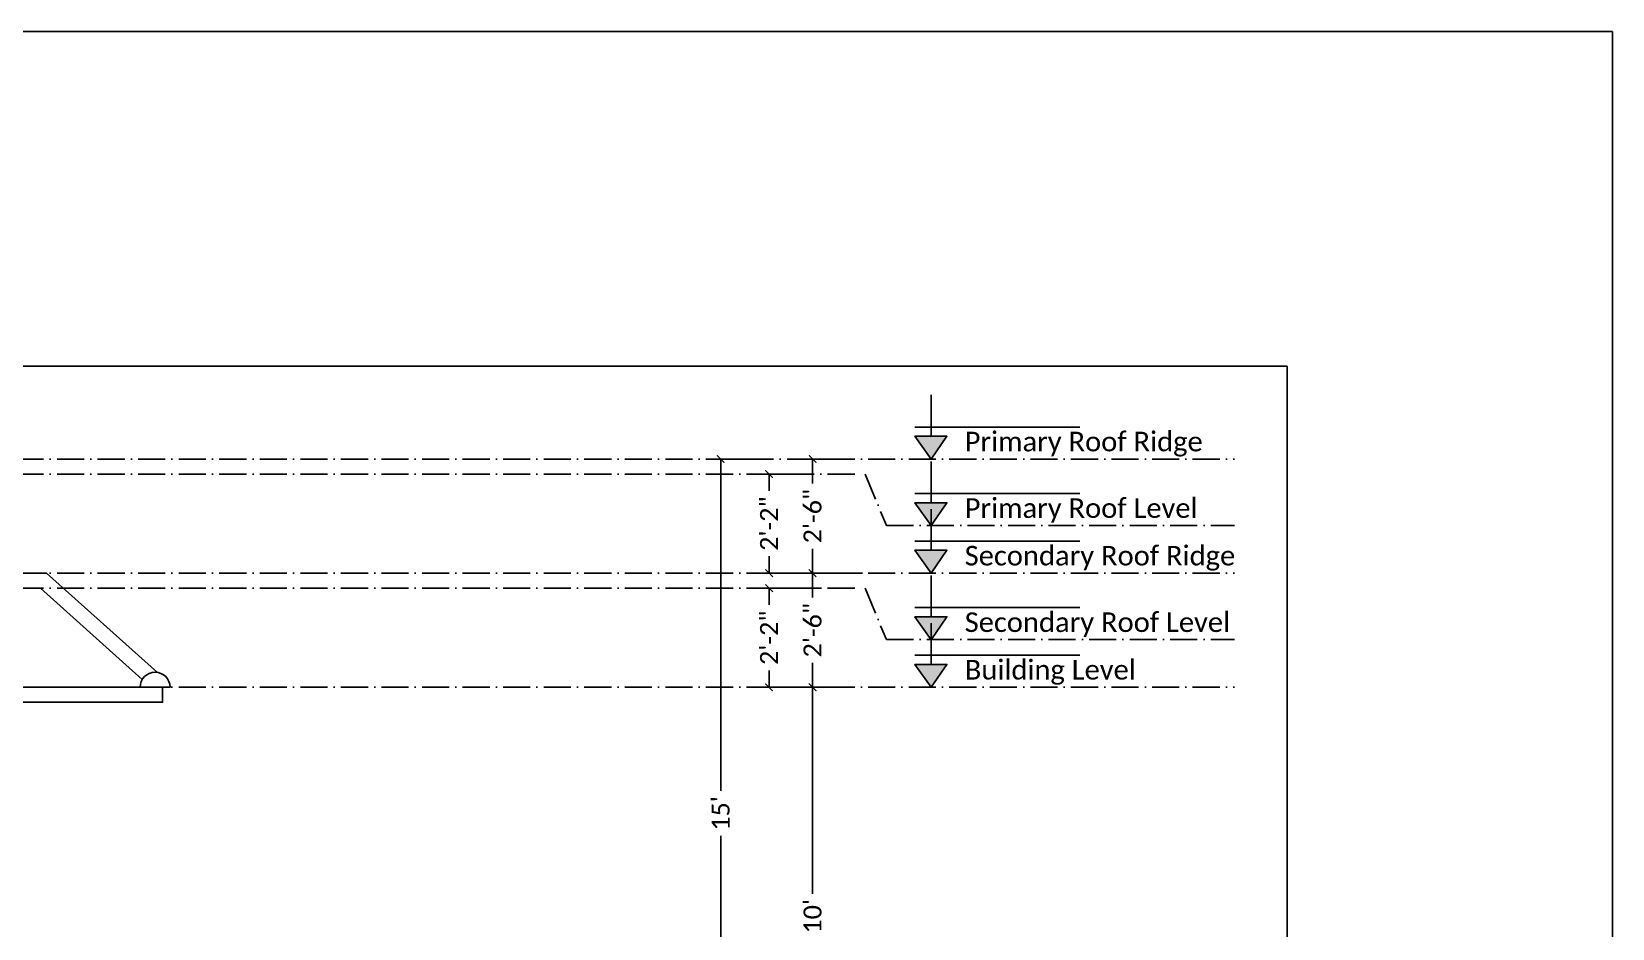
# Model space of a CAD drawing. Header units: millimetres. Extents: x -4167 to 87328, y -21481 to 19784.
# Drawn here: x 76800 to 87328, y -15508 to -9535 of the extents above; entities that cross this region are included whole.
import ezdxf
from ezdxf.xclip import XClip

# ---------------------------------------------------------------- set-up
doc = ezdxf.new("R2010")
doc.units = ezdxf.units.MM
doc.header["$LTSCALE"] = 150
doc.header["$XCLIPFRAME"] = 2
doc.linetypes.add('ACAD_ISO10W100', pattern=[18, 12, -3, 0, -3])
doc.layers.add('ad-Dimension', color=5, linetype='Continuous', true_color=0x0000ff)
for name, color, linetype in [('ad-Elevation 10', 8, 'Continuous'), ('ad-Grid', 8, 'ACAD_ISO10W100'), ('ad-Level', 4, 'Continuous'), ('ad-Level text', 4, 'Continuous')]:
    doc.layers.add(name, color=color, linetype=linetype)
doc.styles.get("Standard").update_dxf_attribs({"font": 'calibril.ttf'})
doc.dimstyles.new('Copy of A-100-DIM-INT (MM-FT)', dxfattribs={"dimscale": 50, "dimtxt": 2.4, "dimasz": 1, "dimexe": 0, "dimexo": 0, "dimgap": 1, "dimtad": 0, "dimdec": 0, "dimlfac": 0.03937, "dimdsep": 46, "dimlunit": 3, "dimtxsty": 'Standard', "dimblk": 'ARCHTICK', "dimcen": 0.025, "dimclrd": 256, "dimclre": 256, "dimclrt": 256, "dimazin": 2, "dimtfac": 1, "dimtdec": 0, "dimtix": 1, "dimtmove": 2, "dimatfit": 3, "dimldrblk": 'ARCHTICK', "dimfxl": 1, "dimtolj": 1, "dimtzin": 0, "dimarcsym": 0})

# ---------------------------------------------------------------- blocks, each defined once
blk = doc.blocks.new('zw$C9B3')
at = {"layer": 'ad-Elevation 10'}
blk.add_lwpolyline([(10150, 52), (9473, 660), (5553, 660), (5291, 760), (9511, 760), (10251, 99)], dxfattribs=at)
blk.add_lwpolyline([(10285, 0), (7005, 0), (7005, -100), (10285, -100)], close=True, dxfattribs=at)
blk.add_lwpolyline([(10135, 0), (10335, 0, 1)], format="xyb", close=True, dxfattribs=at)
blk = doc.blocks.new('ELE-1')
at = {"layer": 'ad-Level'}
blk.add_hatch(color=252, dxfattribs=at).paths.add_polyline_path([(175, 125), (88.5, 125), (0, 125), (88.5, 0)])
at = {"layer": 'ad-Level', "color": 2}
blk.add_line((0, 175), (900, 175), dxfattribs=at)
blk.add_lwpolyline([(88.5, 125), (175, 125), (88.5, 0), (0, 125), (88.5, 125), (88.5, 350)], dxfattribs=at)
blk = doc.blocks.new('EW')
at = {"layer": 'ad-Level', "xscale": 1.792223955136464, "yscale": 1.792223955136464, "zscale": 1.792223955136464}
blk.add_blockref('ELE-1', (-1613, -314), dxfattribs=at)
at = {"layer": 'ad-Level text'}
blk.add_attdef('FLOOR', (-1126, -238), '', height=150, dxfattribs=at)
blk = doc.blocks.new('_ArchTick')
at = {"color": 0, "linetype": 'ByBlock', "const_width": 0.15}
blk.add_lwpolyline([(-0.5, -0.5), (0.5, 0.5)], dxfattribs=at)
blk = doc.blocks.new('*D19')
at = {"layer": 'ad-Dimension', "lineweight": -2, "transparency": 16777216}
for p, q in [((-2540, 3050), (-2811, 3050)), ((-2811, 3050), (-2811, 1675)), ((-2811, 0), (-2811, 1375)), ((-2540, 0), (-2811, 0))]:
    blk.add_line(p, q, dxfattribs=at)
at = {"layer": 'Defpoints', "color": 0, "transparency": 16777216}
for p in [(-2540, 3050), (-2811, 0), (-2540, 0)]:
    blk.add_point(p, dxfattribs=at)
at = {"layer": 'ad-Dimension', "lineweight": -2, "transparency": 16777216, "xscale": 50, "yscale": 50, "zscale": 50}
for p, rotation in [((-2811, 3050), 90), ((-2811, 0), 270)]:
    blk.add_blockref('_ArchTick', p, dxfattribs=dict(at, rotation=rotation))
at = {"layer": 'ad-Dimension', "transparency": 16777216, "insert": (-2811, 1525), "char_height": 120, "attachment_point": 5, "rotation": 90}
blk.add_mtext("\\A1;10'", dxfattribs=at)
blk = doc.blocks.new('*D20')
at = {"layer": 'ad-Dimension', "lineweight": -2, "transparency": 16777216}
for p, q in [((-3220, 4570), (-3423, 4570)), ((-3423, 4570), (-3423, 2360)), ((-3423, 0), (-3423, 2060)), ((-3220, 0), (-3423, 0))]:
    blk.add_line(p, q, dxfattribs=at)
at = {"layer": 'Defpoints', "color": 0, "transparency": 16777216}
for p in [(-3220, 4570), (-3423, 0), (-3220, 0)]:
    blk.add_point(p, dxfattribs=at)
at = {"layer": 'ad-Dimension', "lineweight": -2, "transparency": 16777216, "xscale": 50, "yscale": 50, "zscale": 50}
for p, rotation in [((-3423, 4570), 90), ((-3423, 0), 270)]:
    blk.add_blockref('_ArchTick', p, dxfattribs=dict(at, rotation=rotation))
at = {"layer": 'ad-Dimension', "transparency": 16777216, "insert": (-3423, 2210), "char_height": 120, "attachment_point": 5, "rotation": 90}
blk.add_mtext("\\A1;15'", dxfattribs=at)
blk = doc.blocks.new('*D22')
at = {"layer": 'ad-Dimension', "lineweight": -2, "transparency": 16777216}
for p, q in [((-2478, 3810), (-2811, 3810)), ((-2811, 3810), (-2811, 3648)), ((-2811, 3050), (-2811, 3212)), ((-2540, 3050), (-2811, 3050))]:
    blk.add_line(p, q, dxfattribs=at)
at = {"layer": 'Defpoints', "color": 0, "transparency": 16777216}
for p in [(-2811, 3810), (-2478, 3810), (-2540, 3050)]:
    blk.add_point(p, dxfattribs=at)
at = {"layer": 'ad-Dimension', "lineweight": -2, "transparency": 16777216, "xscale": 50, "yscale": 50, "zscale": 50}
for p, rotation in [((-2811, 3810), 90), ((-2811, 3050), 270)]:
    blk.add_blockref('_ArchTick', p, dxfattribs=dict(at, rotation=rotation))
at = {"layer": 'ad-Dimension', "transparency": 16777216, "insert": (-2811, 3430), "char_height": 120, "attachment_point": 5, "rotation": 90}
blk.add_mtext('\\A1;2\'-6"', dxfattribs=at)
blk = doc.blocks.new('*D23')
at = {"layer": 'ad-Dimension', "lineweight": -2, "transparency": 16777216}
for p, q in [((-2540, 4570), (-2811, 4570)), ((-2811, 4570), (-2811, 4408)), ((-2811, 3810), (-2811, 3972)), ((-2478, 3810), (-2811, 3810))]:
    blk.add_line(p, q, dxfattribs=at)
at = {"layer": 'Defpoints', "color": 0, "transparency": 16777216}
for p in [(-2811, 4570), (-2540, 4570), (-2478, 3810)]:
    blk.add_point(p, dxfattribs=at)
at = {"layer": 'ad-Dimension', "lineweight": -2, "transparency": 16777216, "xscale": 50, "yscale": 50, "zscale": 50}
for p, rotation in [((-2811, 4570), 90), ((-2811, 3810), 270)]:
    blk.add_blockref('_ArchTick', p, dxfattribs=dict(at, rotation=rotation))
at = {"layer": 'ad-Dimension', "transparency": 16777216, "insert": (-2811, 4190), "char_height": 120, "attachment_point": 5, "rotation": 90}
blk.add_mtext('\\A1;2\'-6"', dxfattribs=at)
blk = doc.blocks.new('*D24')
at = {"layer": 'ad-Dimension', "lineweight": -2, "transparency": 16777216}
for p, q in [((-2751, 3710), (-3101, 3710)), ((-3101, 3710), (-3101, 3598)), ((-3101, 3050), (-3101, 3162)), ((-2811, 3050), (-3101, 3050))]:
    blk.add_line(p, q, dxfattribs=at)
at = {"layer": 'Defpoints', "color": 0, "transparency": 16777216}
for p in [(-2751, 3710), (-3101, 3050), (-2811, 3050)]:
    blk.add_point(p, dxfattribs=at)
at = {"layer": 'ad-Dimension', "lineweight": -2, "transparency": 16777216, "xscale": 50, "yscale": 50, "zscale": 50}
for p, rotation in [((-3101, 3710), 90), ((-3101, 3050), 270)]:
    blk.add_blockref('_ArchTick', p, dxfattribs=dict(at, rotation=rotation))
at = {"layer": 'ad-Dimension', "transparency": 16777216, "insert": (-3101, 3380), "char_height": 120, "attachment_point": 5, "rotation": 90}
blk.add_mtext('\\A1;2\'-2"', dxfattribs=at)
blk = doc.blocks.new('*D25')
at = {"layer": 'ad-Dimension', "lineweight": -2, "transparency": 16777216}
for p, q in [((-2811, 4470), (-3101, 4470)), ((-3101, 4470), (-3101, 4358)), ((-3101, 3810), (-3101, 3922)), ((-2811, 3810), (-3101, 3810))]:
    blk.add_line(p, q, dxfattribs=at)
at = {"layer": 'Defpoints', "color": 0, "transparency": 16777216}
for p in [(-2811, 4470), (-3101, 3810), (-2811, 3810)]:
    blk.add_point(p, dxfattribs=at)
at = {"layer": 'ad-Dimension', "lineweight": -2, "transparency": 16777216, "xscale": 50, "yscale": 50, "zscale": 50}
for p, rotation in [((-3101, 4470), 90), ((-3101, 3810), 270)]:
    blk.add_blockref('_ArchTick', p, dxfattribs=dict(at, rotation=rotation))
at = {"layer": 'ad-Dimension', "transparency": 16777216, "insert": (-3101, 4140), "char_height": 120, "attachment_point": 5, "rotation": 90}
blk.add_mtext('\\A1;2\'-2"', dxfattribs=at)
blk = doc.blocks.new('zw$38DE')
at = {"layer": 'ad-Grid', "ltscale": 0.1}
for points in [[(-27431.1, 4570), (0, 4570)], [(-27431.1, 4470), (-2459.8, 4470), (-2319.6, 4127), (0, 4127)], [(-27431.1, 3810), (0, 3810)], [(-27431.1, 3710), (-2459.8, 3710), (-2319.6, 3367), (0, 3367)], [(-27431.1, 3050), (0, 3050)]]:
    blk.add_lwpolyline(points, dxfattribs=at)
at = {"lineweight": 25}
ref = blk.add_blockref('EW', (-1031.8, 4783.4), dxfattribs=dict(at, xscale=0.6803507037772645, yscale=0.6803507037772645, zscale=0.6803507037772645))
ref.add_attrib('FLOOR', 'Primary Roof Ridge', (-1797.9, 4621.2), dxfattribs={"layer": 'ad-Level text', "height": 130.472, "rotation": 720})
ref = blk.add_blockref('EW', (-1031.8, 4340.4), dxfattribs=dict(at, xscale=0.6803507037772645, yscale=0.6803507037772645, zscale=0.6803507037772645))
ref.add_attrib('FLOOR', 'Primary Roof Level', (-1797.9, 4178.1), dxfattribs={"layer": 'ad-Level text', "height": 130.472, "rotation": 720})
ref = blk.add_blockref('EW', (-1031.8, 4023.4), dxfattribs=dict(at, xscale=0.6803507037772645, yscale=0.6803507037772645, zscale=0.6803507037772645))
ref.add_attrib('FLOOR', 'Secondary Roof Ridge', (-1797.9, 3861.2), dxfattribs={"layer": 'ad-Level text', "height": 130.472, "rotation": 720})
ref = blk.add_blockref('EW', (-1031.8, 3580.4), dxfattribs=dict(at, xscale=0.6803507037772645, yscale=0.6803507037772645, zscale=0.6803507037772645))
ref.add_attrib('FLOOR', 'Secondary Roof Level', (-1797.9, 3418.1), dxfattribs={"layer": 'ad-Level text', "height": 130.472, "rotation": 720})
ref = blk.add_blockref('EW', (-1031.8, 3263.4), dxfattribs=dict(at, xscale=0.6803507037772645, yscale=0.6803507037772645, zscale=0.6803507037772645))
ref.add_attrib('FLOOR', 'Building Level', (-1797.9, 3101.2), dxfattribs={"layer": 'ad-Level text', "height": 130.472, "rotation": 720})
at = {"layer": 'ad-Dimension'}
dim = blk.add_linear_dim(base=(-3423, 0), p1=(-3219.8, 4570), p2=(-3219.8, 0), angle=90, dimstyle='Copy of A-100-DIM-INT (MM-FT)', override={"dimblk": 'ArchTick'}, dxfattribs=at)
dim.commit()
dim.dimension.update_dxf_attribs({"geometry": '*D20', "text_midpoint": (-3423, 2210), "dimtype": 128})
for base, p1, p2, picture, middle in [((-2811.4, 4570), (-2478.4, 3810), (-2539.9, 4570), '*D23', (-2811.4, 4190)), ((-3101.5, 3810), (-2811.4, 4470), (-2811.4, 3810), '*D25', (-3101.5, 4140)), ((-2811.4, 3810), (-2539.9, 3050), (-2478.4, 3810), '*D22', (-2811.4, 3430)), ((-3101.5, 3050), (-2750.5, 3710), (-2811.4, 3050), '*D24', (-3101.5, 3380))]:
    dim = blk.add_linear_dim(base=base, p1=p1, p2=p2, angle=90, dimstyle='Copy of A-100-DIM-INT (MM-FT)', override={"dimblk": 'ArchTick'}, dxfattribs=at)
    dim.commit()
    dim.dimension.update_dxf_attribs({"geometry": picture, "text_midpoint": middle})
dim = blk.add_linear_dim(base=(-2811.4, 0), p1=(-2539.9, 3050), p2=(-2539.9, 0), angle=90, dimstyle='Copy of A-100-DIM-INT (MM-FT)', dxfattribs=at)
dim.commit()
dim.dimension.update_dxf_attribs({"geometry": '*D19', "text_midpoint": (-2811.4, 1525)})

msp = doc.modelspace()

# ---------------------------------------------------------------- block references
ref = msp.add_blockref('zw$38DE', (84812, -16952))
XClip(ref).set_block_clipping_path([(-25399.0034354958, -2140.6281090206), (349.01197073, 5188.3683916222)])

# ---------------------------------------------------------------- next in the draw order: block references
msp.add_blockref('zw$C9B3', (67387, -13902))

# ---------------------------------------------------------------- next in the draw order: linework, layer by layer
msp.add_lwpolyline([(58293, -9535), (87328, -9535), (87328, -21481), (58293, -21481)], close=True)

doc.saveas('drawing.dxf')
